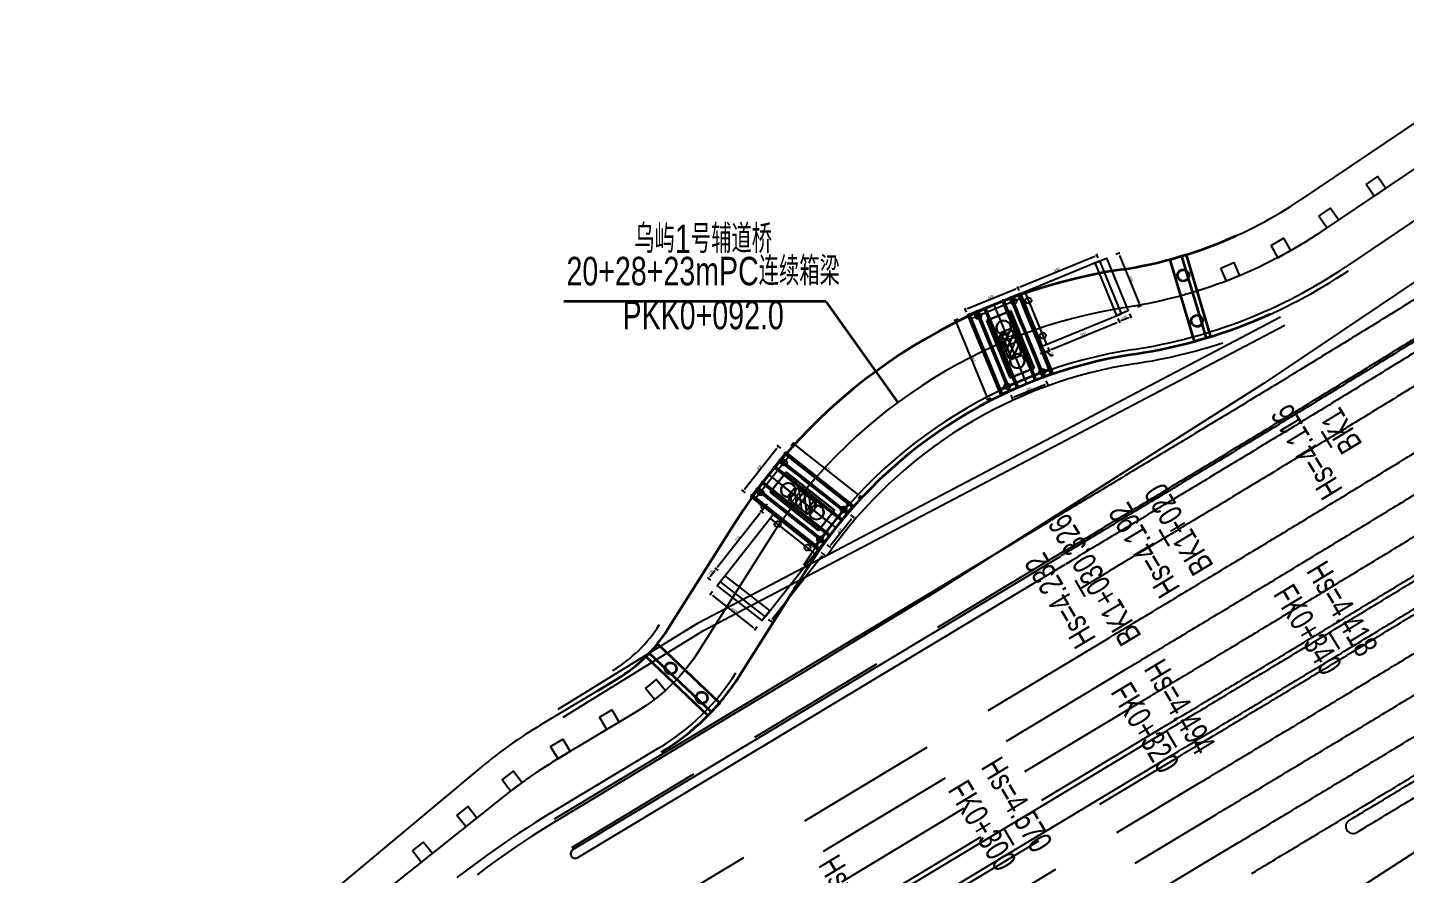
# Model space of a CAD drawing. Extents: x 0 to 558779, y 0 to 2762081.
# Drawn here: x 516696.7 to 516841.6, y 2757560.4 to 2757649.4 of the extents above; entities that cross this region are included whole.
import ezdxf
from ezdxf.enums import TextEntityAlignment as Align

# ---------------------------------------------------------------- set-up
doc = ezdxf.new("R2010")
doc.units = 0
doc.header["$LTSCALE"] = 20
doc.header["$PDMODE"] = 34
for name, pattern in [('CENTER', [2, 1.25, -0.25, 0.25, -0.25]), ('DASHED', [19.05, 12.7, -6.35]), ('HIDDEN', [0.375, 0.25, -0.125])]:
    doc.linetypes.add(name, pattern=pattern)
for name, color, linetype in [('B-标线', 8, 'Continuous'), ('DL-标注', 1, 'Continuous'), ('DL-树池', 110, 'Continuous'), ('DL-非机动车道边线', 6, 'Continuous'), ('L-辅路绿化带', 3, 'Continuous'), ('offset', 7, 'Continuous'), ('QL-桥墩', 191, 'Continuous'), ('QL-结构层', 190, 'Continuous'), ('XW_B-20220918', 7, 'Continuous'), ('XW_丰海路', 7, 'Continuous'), ('桩号-丰海路', 7, 'Continuous'), ('粗实线', 1, 'Continuous'), ('细实线', 8, 'Continuous'), ('设计高-丰海路', 7, 'Continuous'), ('设计高-地面高-B-20220918', 7, 'Continuous'), ('设计高-地面高-丰海路', 7, 'Continuous'), ('道路边线', 22, 'Continuous')]:
    doc.layers.add(name, color=color, linetype=linetype)
for name, color, linetype, lineweight in [('Layer1', 1, 'Continuous', 15), ('Layer3', 6, 'CENTER', 9), ('中心线', 6, 'CENTER', 15), ('结构轮廓', 1, 'Continuous', 35)]:
    doc.layers.add(name, color=color, linetype=linetype, lineweight=lineweight)
doc.styles.get("Standard").update_dxf_attribs({"font": 'fsdb_e.shx', "width": 0.7, "bigfont": 'hzdx.shx'})
doc.dimstyles.new('100-1÷8', dxfattribs={"dimscale": 0.125, "dimtxt": 2.5, "dimasz": 2, "dimexe": 1.25, "dimexo": 1.25, "dimgap": 0.125, "dimtad": 1, "dimdec": 0, "dimlfac": 100, "dimdsep": 46, "dimtxsty": 'Standard', "dimcen": 0.001, "dimclrd": 256, "dimclre": 256, "dimclrt": 7, "dimadec": 4, "dimazin": 2, "dimtfac": 1, "dimtdec": 0, "dimtmove": 1, "dimatfit": 2, "dimfxlon": 1, "dimlwd": -1, "dimlwe": -1, "dimarcsym": 0})
pattern_1 = [(0, (0, 2e-10), (0, 6.985), [5.08, -1.905]), (90, (0, 2e-10), (-6.985, 4e-16), [5.08, -1.905])]

# ---------------------------------------------------------------- blocks, each defined once
blk = doc.blocks.new('shuchi01')
at = {"layer": 'DL-树池', "color": 3}
blk.add_lwpolyline([(-0.75, 1.5), (0.75, 1.5), (0.75, 0), (-0.75, 0)], close=True, dxfattribs=at)
blk = doc.blocks.new('(10-1)10m花瓶墩单排桩2根1.5')
h = blk.add_hatch()
h.set_pattern_fill('ANGLE', color=256)
h.set_pattern_definition(pattern_1)
h.paths.add_polyline_path([(-1.5, -0.5), (-1.5, 0.5), (-1.25, 0.5), (-1.25, 0.75), (1.25, 0.75), (1.25, 0.5), (1.5, 0.5), (1.5, -0.5), (1.25, -0.5), (1.25, -0.75), (-1.25, -0.75), (-1.25, -0.5)])
h = blk.add_hatch()
h.set_pattern_fill('ANGLE', color=256)
h.set_pattern_definition(pattern_1)
h.paths.add_polyline_path([(-1.5, -0.5), (-1.5, 0.5), (-1.25, 0.5), (-1.25, 0.75), (1.25, 0.75), (1.25, 0.5), (1.5, 0.5), (1.5, -0.5), (1.25, -0.5), (1.25, -0.75), (-1.25, -0.75), (-1.25, -0.5)])
h = blk.add_hatch()
h.set_pattern_fill('ANSI31', color=3, scale=0.15)
h.paths.add_polyline_path([(-1.5, -0.5), (-1.5, 0.5), (-1.25, 0.5), (-1.25, 0.75), (1.25, 0.75), (1.25, 0.5), (1.5, 0.5), (1.5, -0.5), (1.25, -0.5), (1.25, -0.75), (-1.25, -0.75), (-1.25, -0.5)])
at = {"layer": 'QL-桥墩', "color": 1}
for p, q in [((-3.25, -1.35), (-3.25, 1.35)), ((-3.25, 1.35), (3.25, 1.35)), ((3.25, 1.35), (3.25, -1.35)), ((3.25, -1.35), (-3.25, -1.35))]:
    blk.add_line(p, q, dxfattribs=at)
at = {"layer": 'QL-桥墩', "color": 3, "linetype": 'CENTER'}
for p, q in [((3.25, 0), (-3.25, 0)), ((0, -1.35), (0, 1.35))]:
    blk.add_line(p, q, dxfattribs=at)
at = {"layer": 'QL-桥墩', "color": 1}
blk.add_lwpolyline([(-1.5, -0.5), (-1.5, 0.5), (-1.25, 0.5), (-1.25, 0.75), (1.25, 0.75), (1.25, 0.5), (1.5, 0.5), (1.5, -0.5), (1.25, -0.5), (1.25, -0.75), (-1.25, -0.75), (-1.25, -0.5)], close=True, dxfattribs=at)
at = {"layer": 'QL-桥墩', "color": 3}
for centre in [(-1.9, 0), (1.9, 0)]:
    blk.add_circle(centre, 0.75, dxfattribs=at)
blk = doc.blocks.new('a')
at = {"layer": 'Layer3', "ltscale": 30}
for p, q in [((-1082, 2294), (-766, 2294)), ((-1077, 2281), (-1077, 2305)), ((-777, 2285), (-777, 2301))]:
    blk.add_line(p, q, dxfattribs=at)
at = {"layer": '细实线', "color": 5, "ltscale": 30}
for p, q in [((-1083, 2302), (-1083, 2302)), ((-1082, 2302), (-1083, 2302)), ((-1083, 2299), (-1083, 2302)), ((-1083, 2299), (-1083, 2299)), ((-1082, 2299), (-1083, 2299)), ((-1083, 2290), (-1083, 2290)), ((-1082, 2290), (-1083, 2290)), ((-1083, 2287), (-1083, 2290)), ((-1083, 2287), (-1083, 2287)), ((-1082, 2287), (-1083, 2287)), ((-1082, 2298), (-1082, 2303)), ((-1082, 2303), (-783, 2303)), ((-1082, 2298), (-783, 2298)), ((-1082, 2285), (-1082, 2290)), ((-1082, 2290), (-783, 2290)), ((-1082, 2285), (-783, 2285)), ((-1070, 2298), (-1070, 2298)), ((-1070, 2298), (-1069, 2298)), ((-1070, 2291), (-1069, 2291)), ((-1070, 2290), (-1070, 2291)), ((-1068, 2291), (-1068, 2297)), ((-1068, 2291), (-1068, 2297)), ((-1067, 2298), (-1066, 2298)), ((-1067, 2291), (-1066, 2291)), ((-1065, 2298), (-1065, 2298)), ((-1065, 2290), (-1065, 2291)), ((-929, 2298), (-929, 2298)), ((-929, 2298), (-928, 2298)), ((-929, 2290), (-929, 2291)), ((-929, 2291), (-928, 2291)), ((-927, 2291), (-927, 2297)), ((-927, 2291), (-927, 2297)), ((-926, 2298), (-925, 2298)), ((-926, 2291), (-925, 2291)), ((-924, 2298), (-924, 2298)), ((-924, 2290), (-924, 2291)), ((-798, 2297), (-798, 2298)), ((-798, 2297), (-789, 2297)), ((-798, 2292), (-789, 2292)), ((-798, 2290), (-798, 2292)), ((-788, 2298), (-788, 2298)), ((-788, 2298), (-787, 2298)), ((-788, 2290), (-788, 2291)), ((-788, 2291), (-787, 2291)), ((-786, 2291), (-786, 2297)), ((-786, 2291), (-786, 2297)), ((-785, 2298), (-784, 2298)), ((-785, 2291), (-784, 2291)), ((-783, 2298), (-783, 2303)), ((-783, 2298), (-772, 2298)), ((-783, 2298), (-771, 2298)), ((-783, 2298), (-783, 2298)), ((-783, 2291), (-772, 2291)), ((-783, 2290), (-783, 2291)), ((-783, 2290), (-771, 2290)), ((-783, 2285), (-783, 2290)), ((-771, 2297), (-772, 2298)), ((-771, 2291), (-772, 2291)), ((-771, 2298), (-771, 2298)), ((-771, 2291), (-771, 2298)), ((-771, 2291), (-771, 2297)), ((-771, 2291), (-771, 2290))]:
    blk.add_line(p, q, dxfattribs=at)
for centre, radius, start, end in [((-1070, 2298), 0.25, 180, 270), ((-1070, 2291), 0.25, 90, 180), ((-1069, 2297), 0.5, 0, 90), ((-1069, 2291), 0.5, 270, 0), ((-1067, 2297), 0.5, 90, 180), ((-1067, 2291), 0.5, 180, 270), ((-1066, 2298), 0.25, 270, 0), ((-1066, 2291), 0.25, 0, 90), ((-929, 2298), 0.25, 180, 270), ((-929, 2291), 0.25, 90, 180), ((-928, 2297), 0.5, 0, 90), ((-928, 2291), 0.5, 270, 0), ((-926, 2297), 0.5, 90, 180), ((-926, 2291), 0.5, 180, 270), ((-925, 2298), 0.25, 270, 0), ((-925, 2291), 0.25, 0, 90), ((-789, 2294), 2.5, 270, 90), ((-788, 2298), 0.25, 180, 270), ((-788, 2291), 0.25, 90, 180), ((-787, 2297), 0.5, 0, 90), ((-787, 2291), 0.5, 270, 0), ((-785, 2297), 0.5, 90, 180), ((-785, 2291), 0.5, 180, 270), ((-784, 2298), 0.25, 270, 0), ((-784, 2291), 0.25, 0, 90)]:
    blk.add_arc(centre, radius, start, end, dxfattribs=at)
blk = doc.blocks.new('*U1405')
at = {"layer": 'Layer1', "ltscale": 30, "xscale": 0.009999999776482589, "yscale": 0.009999999776482589, "zscale": 0.009999999776482589, "rotation": 89.9999983127665}
blk.add_blockref('a', (22.93, 9.25), dxfattribs=at)
blk = doc.blocks.new('*U1404')
at = {"color": 0, "linetype": 'ByBlock', "lineweight": -2, "transparency": 16777216}
for p in [(0, 6), (0.9, 6), (1.8, 6), (0, 3), (0.9, 3), (1.8, 3), (0, 0), (0.9, 0), (1.8, 0)]:
    blk.add_blockref('*U1405', p, dxfattribs=at)
blk = doc.blocks.new('*U1407')
at = {"layer": 'Layer1', "ltscale": 30, "xscale": 0.009999999776482589, "yscale": 0.009999999776482589, "zscale": 0.009999999776482589, "rotation": 89.9999983127665}
blk.add_blockref('a', (22.93, 9.25), dxfattribs=at)
blk = doc.blocks.new('*U1406')
at = {"color": 0, "linetype": 'ByBlock', "lineweight": -2, "transparency": 16777216}
for p in [(0, 6), (0.9, 6), (1.8, 6), (0, 3), (0.9, 3), (1.8, 3), (0, 0), (0.9, 0), (1.8, 0)]:
    blk.add_blockref('*U1407', p, dxfattribs=at)
blk = doc.blocks.new('拼宽桥2平台')
at = {"color": 1}
for p, q in [((516728.76, 2757667.2), (516722.76, 2757667.2)), ((516728.76, 2757659.2), (516722.76, 2757659.2))]:
    blk.add_line(p, q, dxfattribs=at)
at = {"color": 7}
blk.add_lwpolyline([(516728.76, 2757658.7), (516728.75, 2757667.7), (516722.75, 2757667.7), (516722.76, 2757658.7), (516728.76, 2757658.7)], dxfattribs=at)
at = {"color": 2}
for centre in [(516723.76, 2757667.2), (516727.76, 2757667.2), (516723.76, 2757659.2), (516727.76, 2757659.2)]:
    blk.add_circle(centre, 0.315, dxfattribs=at)
at = {"layer": 'QL-结构层', "color": 6, "linetype": 'DASHED'}
for centre in [(516725.76, 2757665.05), (516725.76, 2757661.25)]:
    blk.add_ellipse(centre, major_axis=(-0.721, -0.205), ratio=1, dxfattribs=at)
at = {"layer": '中心线', "ltscale": 20}
for p, q in [((516725.76, 2757659.9), (516725.76, 2757666.4)), ((516724.41, 2757663.96), (516727.11, 2757663.96))]:
    blk.add_line(p, q, dxfattribs=at)
at = {"layer": '粗实线', "linetype": 'ByBlock'}
for p, q in [((516724.41, 2757659.9), (516724.41, 2757666.4)), ((516727.11, 2757666.4), (516727.11, 2757659.9)), ((516727.11, 2757659.9), (516724.41, 2757659.9))]:
    blk.add_line(p, q, dxfattribs=at)
at = {"color": 1, "xscale": -1, "rotation": 359.999995836408}
for name, p in [('*U1406', (516724.71, 2757660.22)), ('*U1404', (516728.59, 2757660.22))]:
    blk.add_blockref(name, p, dxfattribs=at)
at = {"layer": 'QL-桥墩', "lineweight": 35, "xscale": -1, "rotation": 89.99999583829563}
blk.add_blockref('(10-1)10m花瓶墩单排桩2根1.5', (516725.76, 2757663.15), dxfattribs=at)
blk = doc.blocks.new('*D1408')
for p, q in [((516795.63, 2757619.86), (516800.71, 2757621.95)), ((516801.06, 2757621.76), (516800.89, 2757622.19)), ((516795.51, 2757619.48), (516795.34, 2757619.91))]:
    blk.add_line(p, q)
for points in [[(516800.73, 2757621.91), (516800.7, 2757621.99), (516800.95, 2757622.04)], [(516795.61, 2757619.9), (516795.64, 2757619.82), (516795.39, 2757619.77)]]:
    blk.add_solid(points)
at = {"layer": 'DEFPOINTS', "color": 0}
for p in [(516800.95, 2757622.04), (516801.19, 2757621.44), (516795.64, 2757619.17)]:
    blk.add_point(p, dxfattribs=at)
at = {"color": 7, "insert": (516798.1, 2757621.07), "char_height": 0.312, "attachment_point": 5, "rotation": 22.2924}
blk.add_mtext('600', dxfattribs=at)
blk = doc.blocks.new('*D1409')
for p, q in [((516801.18, 2757622.14), (516809.04, 2757625.37)), ((516809.39, 2757625.18), (516809.21, 2757625.61)), ((516801.06, 2757621.76), (516800.89, 2757622.19))]:
    blk.add_line(p, q)
for points in [[(516809.05, 2757625.33), (516809.02, 2757625.41), (516809.27, 2757625.47)], [(516801.16, 2757622.18), (516801.19, 2757622.1), (516800.95, 2757622.04)]]:
    blk.add_solid(points)
at = {"layer": 'DEFPOINTS', "color": 0}
for p in [(516809.27, 2757625.47), (516809.52, 2757624.87), (516801.19, 2757621.44)]:
    blk.add_point(p, dxfattribs=at)
at = {"color": 7, "insert": (516805.04, 2757623.92), "char_height": 0.312, "attachment_point": 5, "rotation": 22.3641}
blk.add_mtext('900', dxfattribs=at)
blk = doc.blocks.new('*D1410')
for p, q in [((516811.23, 2757625.57), (516811.66, 2757625.75)), ((516811.62, 2757625.46), (516813.71, 2757620.38)), ((516813.51, 2757620.03), (516813.95, 2757620.2))]:
    blk.add_line(p, q)
for points in [[(516811.65, 2757625.48), (516811.58, 2757625.45), (516811.52, 2757625.69)], [(516813.67, 2757620.36), (516813.75, 2757620.39), (516813.8, 2757620.14)]]:
    blk.add_solid(points)
at = {"layer": 'DEFPOINTS', "color": 0}
for p in [(516810.26, 2757625.17), (516812.54, 2757619.62), (516813.8, 2757620.14)]:
    blk.add_point(p, dxfattribs=at)
at = {"color": 7, "insert": (516812.82, 2757622.98), "char_height": 0.312, "attachment_point": 5, "rotation": 292.3641}
blk.add_mtext('600', dxfattribs=at)
blk = doc.blocks.new('*D1411')
for p, q in [((516803.5, 2757615.18), (516803.27, 2757615.08)), ((516803.61, 2757615.56), (516803.79, 2757615.13)), ((516803.73, 2757615.27), (516804.19, 2757615.46)), ((516804.39, 2757614.84), (516803.96, 2757615.37)), ((516804.07, 2757615.75), (516804.25, 2757615.32)), ((516804.42, 2757615.56), (516804.66, 2757615.65)), ((516804.66, 2757614.96), (516804.39, 2757614.84))]:
    blk.add_line(p, q)
for points in [[(516803.52, 2757615.14), (516803.48, 2757615.22), (516803.73, 2757615.27)], [(516804.41, 2757615.6), (516804.44, 2757615.52), (516804.19, 2757615.46)]]:
    blk.add_solid(points)
at = {"layer": 'DEFPOINTS', "color": 0}
for p in [(516803.48, 2757615.9), (516803.94, 2757616.09), (516804.19, 2757615.46)]:
    blk.add_point(p, dxfattribs=at)
at = {"color": 7, "insert": (516804.46, 2757615.06), "char_height": 0.312, "attachment_point": 5, "rotation": 22.3641}
blk.add_mtext('50', dxfattribs=at)
blk = doc.blocks.new('*D1412')
for p, q in [((516804.42, 2757615.56), (516811.36, 2757618.41)), ((516811.47, 2757618.8), (516811.65, 2757618.36)), ((516804.07, 2757615.75), (516804.25, 2757615.32))]:
    blk.add_line(p, q)
for points in [[(516811.38, 2757618.37), (516811.34, 2757618.45), (516811.59, 2757618.51)], [(516804.41, 2757615.6), (516804.44, 2757615.52), (516804.19, 2757615.46)]]:
    blk.add_solid(points)
at = {"layer": 'DEFPOINTS', "color": 0}
for p in [(516811.34, 2757619.13), (516811.59, 2757618.51), (516803.94, 2757616.09)]:
    blk.add_point(p, dxfattribs=at)
at = {"color": 7, "insert": (516807.83, 2757617.14), "char_height": 0.312, "attachment_point": 5, "rotation": 22.3641}
blk.add_mtext('800', dxfattribs=at)
blk = doc.blocks.new('*D1413')
for p, q in [((516811.47, 2757618.8), (516811.65, 2757618.36)), ((516811.82, 2757618.6), (516812.56, 2757618.91)), ((516812.67, 2757619.29), (516812.85, 2757618.86))]:
    blk.add_line(p, q)
for points in [[(516811.81, 2757618.64), (516811.84, 2757618.56), (516811.59, 2757618.51)], [(516812.58, 2757618.87), (516812.55, 2757618.95), (516812.79, 2757619)]]:
    blk.add_solid(points)
at = {"layer": 'DEFPOINTS', "color": 0}
for p in [(516812.54, 2757619.62), (516811.34, 2757619.13), (516812.79, 2757619)]:
    blk.add_point(p, dxfattribs=at)
at = {"color": 7, "insert": (516812.13, 2757618.91), "char_height": 0.312, "attachment_point": 5, "rotation": 22.3641}
blk.add_mtext('130', dxfattribs=at)
blk = doc.blocks.new('*D1414')
for p, q in [((516803.89, 2757612.26), (516804.07, 2757611.83)), ((516800.54, 2757610.55), (516803.78, 2757611.88)), ((516800.19, 2757610.74), (516800.37, 2757610.31))]:
    blk.add_line(p, q)
for points in [[(516803.79, 2757611.84), (516803.76, 2757611.91), (516804.01, 2757611.97)], [(516800.52, 2757610.59), (516800.55, 2757610.51), (516800.31, 2757610.45)]]:
    blk.add_solid(points)
at = {"layer": 'DEFPOINTS', "color": 0}
for p in [(516803.5, 2757613.2), (516799.8, 2757611.69), (516804.01, 2757611.97)]:
    blk.add_point(p, dxfattribs=at)
at = {"color": 7, "insert": (516802.09, 2757611.37), "char_height": 0.312, "attachment_point": 5, "rotation": 22.2924}
blk.add_mtext('400', dxfattribs=at)
blk = doc.blocks.new('*D1415')
for p, q in [((516794.64, 2757618.76), (516794.21, 2757618.58)), ((516797.68, 2757610.55), (516794.45, 2757618.41)), ((516798.07, 2757610.43), (516797.63, 2757610.26))]:
    blk.add_line(p, q)
for points in [[(516794.49, 2757618.42), (516794.41, 2757618.39), (516794.35, 2757618.64)], [(516797.64, 2757610.53), (516797.72, 2757610.56), (516797.78, 2757610.32)]]:
    blk.add_solid(points)
at = {"layer": 'DEFPOINTS', "color": 0}
for p in [(516794.35, 2757618.64), (516795.64, 2757619.17), (516799.07, 2757610.84)]:
    blk.add_point(p, dxfattribs=at)
at = {"color": 7, "insert": (516796.22, 2757614.54), "char_height": 0.312, "attachment_point": 5, "rotation": 292.3641}
blk.add_mtext('900', dxfattribs=at)
blk = doc.blocks.new('*D1416')
for p, q in [((516772.15, 2757600.86), (516775.56, 2757605.18)), ((516775.96, 2757605.18), (516775.59, 2757605.48)), ((516772.24, 2757600.47), (516771.88, 2757600.76))]:
    blk.add_line(p, q)
for points in [[(516775.59, 2757605.16), (516775.53, 2757605.21), (516775.72, 2757605.38)], [(516772.12, 2757600.89), (516772.19, 2757600.84), (516772, 2757600.67)]]:
    blk.add_solid(points)
at = {"layer": 'DEFPOINTS', "color": 0}
for p in [(516775.72, 2757605.38), (516776.52, 2757604.75), (516772.8, 2757600.03)]:
    blk.add_point(p, dxfattribs=at)
at = {"color": 7, "insert": (516773.72, 2757603.13), "char_height": 0.312, "attachment_point": 5, "rotation": 51.7288}
blk.add_mtext('600', dxfattribs=at)
blk = doc.blocks.new('*D1417')
for p, q in [((516777.05, 2757605.42), (516777.34, 2757605.79)), ((516777.44, 2757605.51), (516784.12, 2757600.25)), ((516784.12, 2757599.85), (516784.41, 2757600.22))]:
    blk.add_line(p, q)
for points in [[(516777.46, 2757605.54), (516777.41, 2757605.48), (516777.24, 2757605.66)], [(516784.09, 2757600.22), (516784.14, 2757600.29), (516784.31, 2757600.1)]]:
    blk.add_solid(points)
at = {"layer": 'DEFPOINTS', "color": 0}
for p in [(516776.52, 2757604.75), (516784.31, 2757600.1), (516783.59, 2757599.18)]:
    blk.add_point(p, dxfattribs=at)
at = {"color": 7, "insert": (516780.88, 2757603.02), "char_height": 0.312, "attachment_point": 5, "rotation": 321.8005}
blk.add_mtext('900', dxfattribs=at)
blk = doc.blocks.new('*D1418')
for p, q in [((516783.31, 2757598.13), (516783.68, 2757597.84)), ((516781.23, 2757594.99), (516783.4, 2757597.74)), ((516780.83, 2757594.99), (516781.2, 2757594.7))]:
    blk.add_line(p, q)
for points in [[(516783.43, 2757597.71), (516783.37, 2757597.76), (516783.55, 2757597.93)], [(516781.2, 2757595.02), (516781.26, 2757594.97), (516781.08, 2757594.79)]]:
    blk.add_solid(points)
at = {"layer": 'DEFPOINTS', "color": 0}
for p in [(516782.58, 2757598.7), (516783.55, 2757597.93), (516780.1, 2757595.56)]:
    blk.add_point(p, dxfattribs=at)
at = {"color": 7, "insert": (516782.18, 2757596.47), "char_height": 0.312, "attachment_point": 5, "rotation": 51.7288}
blk.add_mtext('400', dxfattribs=at)
blk = doc.blocks.new('*D1419')
for p, q in [((516780.3, 2757593.81), (516775.05, 2757587.13)), ((516780.21, 2757594.2), (516780.58, 2757593.91)), ((516774.65, 2757587.13), (516775.02, 2757586.84))]:
    blk.add_line(p, q)
for points in [[(516780.34, 2757593.79), (516780.27, 2757593.84), (516780.46, 2757594.01)], [(516775.01, 2757587.16), (516775.08, 2757587.11), (516774.89, 2757586.94)]]:
    blk.add_solid(points)
at = {"layer": 'DEFPOINTS', "color": 0}
for p in [(516779.87, 2757594.47), (516774.31, 2757587.4), (516774.89, 2757586.94)]:
    blk.add_point(p, dxfattribs=at)
at = {"color": 7, "insert": (516777.54, 2757590.58), "char_height": 0.312, "attachment_point": 5, "rotation": 51.8005}
blk.add_mtext('900', dxfattribs=at)
blk = doc.blocks.new('*D1420')
for p, q in [((516768.77, 2757590.06), (516768.48, 2757589.69)), ((516768.77, 2757589.66), (516773.09, 2757586.26)), ((516773.48, 2757586.35), (516773.19, 2757585.98))]:
    blk.add_line(p, q)
for points in [[(516768.8, 2757589.69), (516768.75, 2757589.62), (516768.58, 2757589.81)], [(516773.07, 2757586.22), (516773.12, 2757586.29), (516773.29, 2757586.1)]]:
    blk.add_solid(points)
at = {"layer": 'DEFPOINTS', "color": 0}
for p in [(516769.28, 2757590.71), (516774, 2757587), (516773.29, 2757586.1)]:
    blk.add_point(p, dxfattribs=at)
at = {"color": 7, "insert": (516771.04, 2757588.09), "char_height": 0.312, "attachment_point": 5, "rotation": 321.8005}
blk.add_mtext('600', dxfattribs=at)
blk = doc.blocks.new('*D1421')
for p, q in [((516768.52, 2757591.64), (516769.01, 2757592.27)), ((516769.41, 2757592.27), (516769.04, 2757592.56)), ((516768.61, 2757591.25), (516768.24, 2757591.54))]:
    blk.add_line(p, q)
for points in [[(516769.04, 2757592.24), (516768.98, 2757592.29), (516769.17, 2757592.46)], [(516768.48, 2757591.66), (516768.55, 2757591.61), (516768.36, 2757591.44)]]:
    blk.add_solid(points)
at = {"layer": 'DEFPOINTS', "color": 0}
for p in [(516769.17, 2757592.46), (516769.28, 2757590.71), (516770.09, 2757591.74)]:
    blk.add_point(p, dxfattribs=at)
at = {"color": 7, "insert": (516768.63, 2757592.06), "char_height": 0.312, "attachment_point": 5, "rotation": 51.8005}
blk.add_mtext('130', dxfattribs=at)
blk = doc.blocks.new('*D1422')
for p, q in [((516769.32, 2757592.66), (516773.77, 2757598.32)), ((516774.17, 2757598.32), (516773.8, 2757598.61)), ((516769.41, 2757592.27), (516769.04, 2757592.56))]:
    blk.add_line(p, q)
for points in [[(516773.8, 2757598.29), (516773.74, 2757598.35), (516773.92, 2757598.52)], [(516769.28, 2757592.69), (516769.35, 2757592.64), (516769.16, 2757592.46)]]:
    blk.add_solid(points)
at = {"layer": 'DEFPOINTS', "color": 0}
for p in [(516773.92, 2757598.52), (516774.85, 2757597.79), (516770.09, 2757591.74)]:
    blk.add_point(p, dxfattribs=at)
at = {"color": 7, "insert": (516771.41, 2757595.6), "char_height": 0.312, "attachment_point": 5, "rotation": 51.8005}
blk.add_mtext('770', dxfattribs=at)
blk = doc.blocks.new('*D1423')
for p, q in [((516774.06, 2757599.23), (516773.88, 2757599)), ((516774.39, 2757599.11), (516774.54, 2757599.3)), ((516773.77, 2757598.32), (516773.61, 2757598.12)), ((516774.17, 2757598.32), (516773.8, 2757598.61)), ((516773.88, 2757599), (516774.08, 2757598.71)), ((516773.92, 2757598.52), (516774.23, 2757598.91)), ((516774.48, 2757598.72), (516774.11, 2757599.01))]:
    blk.add_line(p, q)
for points in [[(516773.8, 2757598.29), (516773.74, 2757598.35), (516773.92, 2757598.52)], [(516774.35, 2757599.13), (516774.42, 2757599.08), (516774.23, 2757598.91)]]:
    blk.add_solid(points)
at = {"layer": 'DEFPOINTS', "color": 0}
for p in [(516774.23, 2757598.91), (516774.85, 2757597.79), (516775.16, 2757598.18)]:
    blk.add_point(p, dxfattribs=at)
at = {"color": 7, "insert": (516773.83, 2757599.22), "char_height": 0.312, "attachment_point": 5, "rotation": 51.8005}
blk.add_mtext('50', dxfattribs=at)

msp = doc.modelspace()

# ---------------------------------------------------------------- linework, layer by layer
for p, q in [((516801.192, 2757621.444), (516809.515, 2757624.868)), ((516809.515, 2757624.868), (516811.798, 2757619.32)), ((516801.192, 2757621.444), (516803.475, 2757615.895)), ((516803.475, 2757615.895), (516811.798, 2757619.32)), ((516809.186, 2757600.772), (516810.64, 2757601.694)), ((516809.186, 2757600.772), (516810.64, 2757601.694)), ((516769.594, 2757591.107), (516775.159, 2757598.18))]:
    msp.add_line(p, q)
at = {"color": 1}
for p, q in [((516801.655, 2757621.634), (516803.937, 2757616.085)), ((516779.565, 2757594.076), (516774.85, 2757597.787))]:
    msp.add_line(p, q, dxfattribs=at)
msp.add_lwpolyline([(516812.538, 2757619.624), (516811.336, 2757619.129), (516809.053, 2757624.678), (516810.255, 2757625.173)], close=True, dxfattribs=at)
msp.add_lwpolyline([(516769.594, 2757591.107), (516774.309, 2757587.396), (516779.874, 2757594.469), (516775.159, 2757598.18)])
msp.add_lwpolyline([(516770.088, 2757591.735), (516774.804, 2757588.025), (516774, 2757587.003), (516769.284, 2757590.714), (516770.088, 2757591.735)], dxfattribs=at)
at = {"color": 2}
for centre in [(516802.035, 2757620.709), (516803.557, 2757617.01), (516775.636, 2757597.168), (516778.779, 2757594.695)]:
    msp.add_circle(centre, 0.315, dxfattribs=at)
at = {"color": 3}
for radius in [24.5, 25]:
    msp.add_arc((516750.51, 2757594.593), radius, 301.03832, 327.75087, dxfattribs=at)
at = {"layer": 'B-标线', "linetype": 'Continuous', "ltscale": 4}
msp.add_line((516752.146, 2757566.131), (516803.513, 2757597.024), dxfattribs=at)
at = {"layer": 'B-标线', "linetype": 'HIDDEN', "ltscale": 3}
for p, q in [((516753.95, 2757563.131), (516805.317, 2757594.024)), ((516759.233, 2757554.348), (516810.6, 2757585.241)), ((516761.166, 2757551.134), (516812.532, 2757582.027)), ((516763.099, 2757547.921), (516814.465, 2757578.813)), ((516764.902, 2757544.921), (516816.269, 2757575.814)), ((516770.991, 2757544.499), (516818.073, 2757572.815)), ((516772.795, 2757541.499), (516819.877, 2757569.815)), ((516774.728, 2757538.286), (516821.809, 2757566.602)), ((516776.66, 2757535.072), (516823.742, 2757563.388))]:
    msp.add_line(p, q, dxfattribs=at)
at = {"layer": 'B-标线', "linetype": 'Continuous', "ltscale": 4}
msp.add_lwpolyline([(516882.768, 2757646.779, -0.0000596), (516882.615, 2757646.675, -0.0016591), (516878.114, 2757643.62, -0.0015591), (516873.59, 2757640.593, -0.0014591), (516869.045, 2757637.591, -0.0013591), (516864.481, 2757634.614, -0.0012591), (516859.899, 2757631.658, -0.0011591), (516855.3, 2757628.724, -0.0010591), (516850.685, 2757625.808, -0.0009591), (516846.056, 2757622.909, -0.0008591), (516841.414, 2757620.025, -0.0007591), (516836.76, 2757617.154, -0.0006591), (516832.095, 2757614.296, -0.0005591), (516827.42, 2757611.447, -0.0004591), (516822.738, 2757608.605, -0.0003591), (516818.047, 2757605.77, -0.0002591), (516813.351, 2757602.94, -0.0001591), (516808.65, 2757600.111, -0.0000591), (516803.944, 2757597.283), (516803.515, 2757597.025)], format="xyb", dxfattribs=at)
at = {"layer": 'B-标线', "linetype": 'HIDDEN', "ltscale": 3}
for points in [[(516884.744, 2757643.89, -0.0000596), (516884.59, 2757643.785, -0.0016591), (516880.069, 2757640.717, -0.0015591), (516875.527, 2757637.678, -0.0014591), (516870.965, 2757634.665, -0.0013591), (516866.385, 2757631.677, -0.0012591), (516861.788, 2757628.712, -0.0011591), (516857.176, 2757625.769, -0.0010591), (516852.548, 2757622.845, -0.0009591), (516847.908, 2757619.939, -0.0008591), (516843.256, 2757617.049, -0.0007591), (516838.593, 2757614.173, -0.0006591), (516833.92, 2757611.309, -0.0005591), (516829.239, 2757608.456, -0.0004591), (516824.55, 2757605.611, -0.0003591), (516819.856, 2757602.774, -0.0002591), (516815.156, 2757599.941, -0.0001591), (516810.453, 2757597.111, -0.0000591), (516805.747, 2757594.283), (516805.318, 2757594.025)], [(516810.6, 2757585.241), (516811.028, 2757585.498, 0.000059), (516815.813, 2757588.376, 0.000159), (516820.591, 2757591.254, 0.000259), (516825.364, 2757594.133, 0.000359), (516830.129, 2757597.016, 0.000459), (516834.886, 2757599.904, 0.000559), (516839.632, 2757602.799, 0.000659), (516844.368, 2757605.704, 0.000759), (516849.091, 2757608.619, 0.000859), (516853.801, 2757611.548, 0.000959), (516858.497, 2757614.491, 0.001059), (516863.177, 2757617.45, 0.001159), (516867.839, 2757620.428, 0.001259), (516872.484, 2757623.426, 0.001359), (516877.108, 2757626.445, 0.001459), (516881.712, 2757629.488, 0.001559), (516886.294, 2757632.556, 0.001659), (516890.851, 2757635.651, 0.0012624), (516894.133, 2757637.908, 0.0001611), (516894.54, 2757638.189, 0.0001611)], [(516812.532, 2757582.027), (516812.961, 2757582.285, 0.000059), (516817.746, 2757585.163, 0.000159), (516822.527, 2757588.042, 0.000259), (516827.303, 2757590.923, 0.000359), (516832.072, 2757593.809, 0.000459), (516836.835, 2757596.7, 0.000559), (516841.589, 2757599.6, 0.000659), (516846.333, 2757602.51, 0.000759), (516851.066, 2757605.431, 0.000859), (516855.787, 2757608.366, 0.000959), (516860.494, 2757611.317, 0.001059), (516865.188, 2757614.285, 0.001159), (516869.865, 2757617.272, 0.001259), (516874.525, 2757620.28, 0.001359), (516879.167, 2757623.311, 0.001459), (516883.789, 2757626.366, 0.001559), (516888.39, 2757629.447, 0.001659), (516892.968, 2757632.556, 0.0012624), (516896.265, 2757634.823, 0.0001611), (516896.674, 2757635.106, 0.0001611)], [(516814.465, 2757578.813), (516814.894, 2757579.071, 0.000059), (516819.679, 2757581.95, 0.000159), (516824.462, 2757584.83, 0.000259), (516829.242, 2757587.713, 0.000359), (516834.016, 2757590.601, 0.000459), (516838.784, 2757593.497, 0.000559), (516843.545, 2757596.401, 0.000659), (516848.297, 2757599.316, 0.000759), (516853.04, 2757602.243, 0.000859), (516857.772, 2757605.185, 0.000959), (516862.492, 2757608.143, 0.001059), (516867.199, 2757611.12, 0.001159), (516871.891, 2757614.116, 0.001259), (516876.567, 2757617.134, 0.001359), (516881.226, 2757620.176, 0.001459), (516885.866, 2757623.243, 0.001559), (516890.486, 2757626.338, 0.001659), (516895.085, 2757629.461, 0.0012624), (516898.398, 2757631.739, 0.0001611), (516898.809, 2757632.023, 0.0001611)], [(516816.269, 2757575.814), (516816.697, 2757576.072, 0.000059), (516821.484, 2757578.951, 0.000159), (516826.269, 2757581.832, 0.000259), (516831.051, 2757584.717, 0.000359), (516835.83, 2757587.608, 0.000459), (516840.603, 2757590.507, 0.000559), (516845.371, 2757593.415, 0.000659), (516850.131, 2757596.334, 0.000759), (516854.883, 2757599.268, 0.000859), (516859.625, 2757602.216, 0.000959), (516864.357, 2757605.181, 0.001059), (516869.076, 2757608.166, 0.001159), (516873.781, 2757611.171, 0.001259), (516878.472, 2757614.199, 0.001359), (516883.147, 2757617.251, 0.001459), (516887.804, 2757620.329, 0.001559), (516892.443, 2757623.436, 0.001659), (516897.061, 2757626.572, 0.0012624), (516900.388, 2757628.86, 0.0001611), (516900.801, 2757629.145, 0.0001611)], [(516818.073, 2757572.815), (516818.501, 2757573.073, 0.000059), (516823.288, 2757575.952, 0.000159), (516828.075, 2757578.834, 0.000259), (516832.861, 2757581.721, 0.000359), (516837.643, 2757584.615, 0.000459), (516842.423, 2757587.517, 0.000559), (516847.197, 2757590.429, 0.000659), (516851.965, 2757593.353, 0.000759), (516856.726, 2757596.292, 0.000859), (516861.478, 2757599.247, 0.000959), (516866.221, 2757602.219, 0.001059), (516870.953, 2757605.212, 0.001159), (516875.672, 2757608.225, 0.001259), (516880.378, 2757611.263, 0.001359), (516885.068, 2757614.325, 0.001459), (516889.743, 2757617.415, 0.001559), (516894.399, 2757620.534, 0.001659), (516899.037, 2757623.683, 0.0012624), (516902.379, 2757625.981, 0.0001611), (516902.794, 2757626.268, 0.0001611)], [(516819.877, 2757569.815), (516820.305, 2757570.073, 0.000059), (516825.093, 2757572.953, 0.000159), (516829.881, 2757575.837, 0.000259), (516834.67, 2757578.725, 0.000359), (516839.457, 2757581.621, 0.000459), (516844.242, 2757584.527, 0.000559), (516849.023, 2757587.443, 0.000659), (516853.799, 2757590.372, 0.000759), (516858.569, 2757593.316, 0.000859), (516863.331, 2757596.277, 0.000959), (516868.085, 2757599.257, 0.001059), (516872.83, 2757602.257, 0.001159), (516877.563, 2757605.28, 0.001259), (516882.283, 2757608.327, 0.001359), (516886.99, 2757611.4, 0.001459), (516891.681, 2757614.501, 0.001559), (516896.356, 2757617.631, 0.001659), (516901.013, 2757620.794, 0.0012624), (516904.369, 2757623.102, 0.0001611), (516904.786, 2757623.39, 0.0001611)], [(516821.809, 2757566.602), (516822.238, 2757566.86, 0.000059), (516827.026, 2757569.74, 0.000159), (516831.817, 2757572.625, 0.000259), (516836.609, 2757575.515, 0.000359), (516841.401, 2757578.414, 0.000459), (516846.191, 2757581.323, 0.000559), (516850.979, 2757584.244, 0.000659), (516855.764, 2757587.178, 0.000759), (516860.543, 2757590.128, 0.000859), (516865.317, 2757593.096, 0.000959), (516870.083, 2757596.084, 0.001059), (516874.841, 2757599.092, 0.001159), (516879.588, 2757602.124, 0.001259), (516884.325, 2757605.181, 0.001359), (516889.048, 2757608.266, 0.001459), (516893.758, 2757611.379, 0.001559), (516898.452, 2757614.522, 0.001659), (516903.13, 2757617.698, 0.0012624), (516906.502, 2757620.017, 0.0001611), (516906.921, 2757620.307, 0.0001611)], [(516823.742, 2757563.388), (516824.171, 2757563.646, 0.000059), (516828.96, 2757566.527, 0.000159), (516833.752, 2757569.413, 0.000259), (516838.548, 2757572.305, 0.000359), (516843.344, 2757575.207, 0.000459), (516848.14, 2757578.119, 0.000559), (516852.936, 2757581.044, 0.000659), (516857.729, 2757583.984, 0.000759), (516862.518, 2757586.94, 0.000859), (516867.302, 2757589.915, 0.000959), (516872.081, 2757592.91, 0.001059), (516876.852, 2757595.927, 0.001159), (516881.614, 2757598.968, 0.001259), (516886.366, 2757602.036, 0.001359), (516891.107, 2757605.131, 0.001459), (516895.835, 2757608.256, 0.001559), (516900.549, 2757611.413, 0.001659), (516905.246, 2757614.603, 0.0012624), (516908.634, 2757616.933, 0.0001611), (516909.055, 2757617.224, 0.0001611)], [(516825.546, 2757560.389), (516825.974, 2757560.647, 0.000059), (516830.764, 2757563.528, 0.000159), (516835.559, 2757566.415, 0.000259), (516840.357, 2757569.309, 0.000359), (516845.158, 2757572.214, 0.000459), (516849.96, 2757575.129, 0.000559), (516854.762, 2757578.059, 0.000659), (516859.562, 2757581.003, 0.000759), (516864.361, 2757583.965, 0.000859), (516869.155, 2757586.946, 0.000959), (516873.945, 2757589.948, 0.001059), (516878.729, 2757592.973, 0.001159), (516883.505, 2757596.023, 0.001259), (516888.272, 2757599.1, 0.001359), (516893.028, 2757602.206, 0.001459), (516897.773, 2757605.342, 0.001559), (516902.505, 2757608.511, 0.001659), (516907.222, 2757611.714, 0.0012624), (516910.625, 2757614.054, 0.0001611), (516911.047, 2757614.346, 0.0001611)]]:
    msp.add_lwpolyline(points, format="xyb", dxfattribs=at)
at = {"layer": 'DL-标注', "color": 3}
for p, q in [((516801.863, 2757611.93), (516798.449, 2757620.257)), ((516774.712, 2757602.363), (516781.778, 2757596.789)), ((516774.712, 2757602.363), (516781.778, 2757596.789))]:
    msp.add_line(p, q, dxfattribs=at)
at = {"layer": 'DL-树池', "color": 2}
for points in [[(516752.525, 2757577.68), (516767.348, 2757586.821), (516828.586, 2757618.998)], [(516753.05, 2757576.829), (516767.844, 2757585.952), (516829.051, 2757618.113)]]:
    msp.add_lwpolyline(points, dxfattribs=at)
at = {"layer": 'DL-非机动车道边线', "flags": 128}
msp.add_lwpolyline([(516859.581, 2757645.956), (516832.933, 2757627.991, -0.1111475), (516812.474, 2757620.014, 0.2177362), (516774.547, 2757595.21), (516767.424, 2757583.921, -0.1170862), (516760.822, 2757577.457), (516752.261, 2757572.305, 0.032784), (516746.882, 2757568.568), (516704.353, 2757534.679, -0.0285502), (516699.695, 2757531.384)], format="xyb", dxfattribs=at)
at = {"layer": 'DL-非机动车道边线'}
msp.add_lwpolyline([(516876.795, 2757584.702), (516836.768, 2757558.769, 0.3984028), (516835.15, 2757552.086), (516838.526, 2757546.205), (516830.711, 2757541.387), (516827.105, 2757545.952), (516822.344, 2757550.19), (516817.916, 2757551.471), (516778.707, 2757527.014), (516766.913, 2757519.755), (516754.224, 2757511.859), (516740.288, 2757503.46), (516719.686, 2757491.549), (516685.058, 2757471.486), (516666.806, 2757460.789), (516646.897, 2757448.923), (516630.741, 2757439.244), (516604.122, 2757423.296), (516605.888, 2757419.98)], format="xyb", dxfattribs=at)
at = {"layer": 'L-辅路绿化带'}
for p, q in [((516865.436, 2757644.475), (516835.448, 2757624.259)), ((516863.977, 2757637.006), (516826.868, 2757611.989)), ((516826.868, 2757611.99), (516793.058, 2757590.539)), ((516754.079, 2757562.917), (516805.446, 2757593.81)), ((516754.595, 2757562.06), (516805.961, 2757592.953)), ((516765.16, 2757544.493), (516816.527, 2757575.386)), ((516770.733, 2757544.927), (516817.815, 2757573.243))]:
    msp.add_line(p, q, dxfattribs=at)
for points in [[(516884.885, 2757643.683, -0.0000596), (516884.731, 2757643.578, -0.0016591), (516880.209, 2757640.51, -0.0015591), (516875.666, 2757637.47, -0.0014591), (516871.103, 2757634.456, -0.0013591), (516866.521, 2757631.467, -0.0012591), (516861.923, 2757628.502, -0.0011591), (516857.31, 2757625.558, -0.0010591), (516852.682, 2757622.633, -0.0009591), (516848.04, 2757619.727, -0.0008591), (516843.387, 2757616.836, -0.0007591), (516838.723, 2757613.96, -0.0006591), (516834.05, 2757611.096, -0.0005591), (516829.368, 2757608.242, -0.0004591), (516824.68, 2757605.398, -0.0003591), (516819.985, 2757602.56, -0.0002591), (516815.285, 2757599.727, -0.0001591), (516810.582, 2757596.897, -0.0000591), (516805.876, 2757594.069), (516805.447, 2757593.811)], [(516885.449, 2757642.858, -0.0000596), (516885.295, 2757642.753, -0.0016591), (516880.768, 2757639.681, -0.0015591), (516876.219, 2757636.637, -0.0014591), (516871.651, 2757633.62, -0.0013591), (516867.066, 2757630.628, -0.0012591), (516862.463, 2757627.66, -0.0011591), (516857.846, 2757624.714, -0.0010591), (516853.214, 2757621.787, -0.0009591), (516848.57, 2757618.878, -0.0008591), (516843.913, 2757615.986, -0.0007591), (516839.247, 2757613.108, -0.0006591), (516834.572, 2757610.242, -0.0005591), (516829.888, 2757607.388, -0.0004591), (516825.198, 2757604.542, -0.0003591), (516820.502, 2757601.704, -0.0002591), (516815.801, 2757598.87, -0.0001591), (516811.097, 2757596.04, -0.0000591), (516806.391, 2757593.211), (516805.962, 2757592.954)], [(516835.817, 2757565.987, 0.000259), (516840.615, 2757568.881, 0.000359), (516845.417, 2757571.786, 0.000459), (516850.22, 2757574.702, 0.000559), (516855.022, 2757577.632, 0.000659), (516859.824, 2757580.577, 0.000759), (516864.624, 2757583.54, 0.000859), (516869.42, 2757586.522, 0.000959), (516874.212, 2757589.525, 0.001059), (516878.997, 2757592.551, 0.001159), (516883.775, 2757595.602, 0.001259), (516888.544, 2757598.681, 0.000391), (516889.915, 2757599.572, 0.000391)], [(516836.591, 2757564.702, 0.000259), (516841.391, 2757567.598, 0.000359), (516846.194, 2757570.503, 0.000459), (516850.999, 2757573.421, 0.000559), (516855.805, 2757576.352, 0.000659), (516860.61, 2757579.3, 0.000759), (516865.414, 2757582.264, 0.000859), (516870.214, 2757585.249, 0.000959), (516875.011, 2757588.255, 0.001059), (516879.801, 2757591.285, 0.0007282), (516882.809, 2757593.202, 0.0007282)]]:
    msp.add_lwpolyline(points, format="xyb", dxfattribs=at)
at = {"layer": 'L-辅路绿化带', "flags": 128}
for points in [[(516816.527, 2757575.386), (516816.955, 2757575.643, 0.000059), (516821.742, 2757578.523, 0.000159), (516826.527, 2757581.404, 0.000259), (516831.31, 2757584.289, 0.000359), (516836.089, 2757587.18, 0.000459), (516840.863, 2757590.08, 0.000559), (516845.632, 2757592.988, 0.000659), (516850.393, 2757595.909, 0.000759), (516855.146, 2757598.842, 0.000859), (516859.89, 2757601.792, 0.000959), (516864.623, 2757604.758, 0.001059), (516869.344, 2757607.744, 0.001159), (516874.051, 2757610.75, 0.001259), (516878.744, 2757613.779, 0.001359), (516883.421, 2757616.833, 0.001459), (516888.081, 2757619.913, 0.001559), (516892.722, 2757623.021, 0.001659), (516897.343, 2757626.159, 0.0012624), (516900.673, 2757628.448, 0.0001611), (516901.086, 2757628.734, 0.0001611)], [(516817.815, 2757573.243), (516818.244, 2757573.501, 0.000059), (516823.03, 2757576.38, 0.000159), (516827.817, 2757579.263, 0.000259), (516832.602, 2757582.149, 0.000359), (516837.384, 2757585.042, 0.000459), (516842.163, 2757587.944, 0.000559), (516846.936, 2757590.855, 0.000659), (516851.703, 2757593.779, 0.000759), (516856.463, 2757596.717, 0.000859), (516861.214, 2757599.671, 0.000959), (516865.955, 2757602.642, 0.001059), (516870.684, 2757605.634, 0.001159), (516875.402, 2757608.646, 0.001259), (516880.105, 2757611.682, 0.001359), (516884.794, 2757614.743, 0.001459), (516889.466, 2757617.831, 0.001559), (516894.12, 2757620.948, 0.001659), (516898.755, 2757624.095, 0.0012624), (516902.094, 2757626.392, 0.0001611), (516902.509, 2757626.679, 0.0001611)]]:
    msp.add_lwpolyline(points, format="xyb", dxfattribs=at)
at = {"layer": 'L-辅路绿化带', "elevation": 2.222, "flags": 128}
for points in [[(516752.285, 2757565.901), (516768.462, 2757575.636), (516778.876, 2757581.893), (516793.058, 2757590.539)], [(516751.769, 2757566.757), (516763.142, 2757573.601)]]:
    msp.add_lwpolyline(points, dxfattribs=at)
at = {"layer": 'L-辅路绿化带', "flags": 128}
msp.add_lwpolyline([(516752.285, 2757565.901), (516751.431, 2757565.38), (516750.584, 2757564.848), (516749.743, 2757564.307), (516748.908, 2757563.755), (516748.078, 2757563.194), (516747.254, 2757562.623), (516746.436, 2757562.044), (516745.622, 2757561.456), (516744.814, 2757560.861), (516744.01, 2757560.257)], dxfattribs=at)
at = {"layer": 'L-辅路绿化带'}
for centre, radius, start, end in [((516804.983, 2757669.45), 54.5, 278.61652, 303.98552), ((516804.983, 2757669.45), 55, 278.61652, 303.98552), ((516820.64, 2757566.129), 50, 98.61652, 147.75109), ((516804.983, 2757669.45), 56, 278.61652, 288.25346), ((516820.64, 2757566.129), 49.5, 98.61652, 147.75109), ((516820.64, 2757566.129), 48.5, 98.61652, 145.00009), ((516836.204, 2757565.344), 0.75, 121.07175, 301.07175), ((516754.337, 2757562.489), 0.5, 121.02363, 301.02363)]:
    msp.add_arc(centre, radius, start, end, dxfattribs=at)
at = {"layer": 'offset', "color": 3, "ltscale": 5, "flags": 128}
msp.add_lwpolyline([(516751.769, 2757566.757), (516750.915, 2757566.237), (516750.067, 2757565.707), (516749.224, 2757565.168), (516748.387, 2757564.621), (516747.554, 2757564.064), (516746.727, 2757563.5), (516745.904, 2757562.927), (516745.086, 2757562.347), (516744.272, 2757561.76), (516743.463, 2757561.166), (516742.657, 2757560.565), (516741.855, 2757559.959)], dxfattribs=at)
at = {"layer": 'QL-桥墩', "lineweight": 35}
for q in [(516753.123, 2757620.604), (516788.281, 2757609.983)]:
    msp.add_line((516780.721, 2757620.604), q, dxfattribs=at)
at = {"layer": 'QL-结构层', "color": 6, "linetype": 'DASHED'}
for centre in [(516799.435, 2757617.851), (516800.876, 2757614.335), (516776.753, 2757600.753), (516779.737, 2757598.399)]:
    msp.add_ellipse(centre, major_axis=(-0.59, -0.463), ratio=0.9999999, dxfattribs=at)
at = {"layer": 'XW_B-20220918', "color": 6, "flags": 128}
msp.add_lwpolyline([(516891.124, 2757643.122, -0.0001648), (516890.711, 2757642.836, -0.0014401), (516886.988, 2757640.276, -0.0016591), (516882.444, 2757637.193, -0.0015591), (516877.88, 2757634.139, -0.0014591), (516873.297, 2757631.112, -0.0013591), (516868.698, 2757628.112, -0.0012591), (516864.083, 2757625.135, -0.0011591), (516859.454, 2757622.181, -0.0010591), (516854.811, 2757619.247, -0.0009591), (516850.157, 2757616.333, -0.0008591), (516845.492, 2757613.435, -0.0007591), (516840.818, 2757610.552, -0.0006591), (516836.136, 2757607.682, -0.0005591), (516831.446, 2757604.824, -0.0004591), (516826.751, 2757601.976, -0.0003591), (516822.052, 2757599.135, -0.0002591), (516817.348, 2757596.3, -0.0001591), (516812.643, 2757593.469, -0.0000591), (516807.936, 2757590.64), (516807.507, 2757590.382)], format="xyb", dxfattribs=at)
at = {"layer": 'XW_丰海路', "color": 4}
msp.add_line((516542.352, 2757410.491), (516816.527, 2757575.386), dxfattribs=at)
at = {"layer": 'XW_丰海路', "color": 1, "flags": 128}
msp.add_lwpolyline([(516816.527, 2757575.386), (516816.955, 2757575.643, 0.000059), (516821.742, 2757578.523, 0.000159), (516826.527, 2757581.404, 0.000259), (516831.31, 2757584.289, 0.000359), (516836.089, 2757587.18, 0.000459), (516840.863, 2757590.08, 0.000559), (516845.632, 2757592.988, 0.000659), (516850.393, 2757595.909, 0.000759), (516855.146, 2757598.842, 0.000859), (516859.89, 2757601.792, 0.000959), (516864.623, 2757604.758, 0.001059), (516869.344, 2757607.744, 0.001159), (516874.051, 2757610.75, 0.001259), (516878.744, 2757613.779, 0.001359), (516883.421, 2757616.833, 0.001459), (516888.081, 2757619.913, 0.001559), (516892.722, 2757623.021, 0.001659), (516897.343, 2757626.159, 0.0012624), (516900.673, 2757628.448, 0.0001611), (516901.086, 2757628.734)], format="xyb", dxfattribs=at)
at = {"layer": '中心线', "ltscale": 20}
for p, q in [((516801.388, 2757613.086), (516798.923, 2757619.1)), ((516798.906, 2757615.581), (516801.405, 2757616.605)), ((516780.796, 2757597.563), (516775.693, 2757601.589)), ((516777.409, 2757598.516), (516779.081, 2757600.636))]:
    msp.add_line(p, q, dxfattribs=at)
at = {"layer": '中心线', "ltscale": 100}
for p, q in [((516774.547, 2757595.21), (516767.424, 2757583.921)), ((516760.822, 2757577.457), (516759.697, 2757576.78))]:
    msp.add_line(p, q, dxfattribs=at)
for centre, major_axis, start_param, end_param in [((516804.983, 2757669.45), (-39.316, -30.891), 1.0552255, 1.3278364), ((516820.64, 2757566.129), (-42.855, -33.671), 4.1968182, 5.0543781), ((516750.51, 2757594.593), (-15.727, -12.356), 1.4465598, 1.9127817)]:
    msp.add_ellipse(centre, major_axis=major_axis, ratio=0.9999999, start_param=start_param, end_param=end_param, dxfattribs=at)
at = {"layer": '粗实线', "linetype": 'ByBlock'}
for p, q in [((516797.674, 2757618.588), (516800.172, 2757619.612)), ((516800.172, 2757619.612), (516802.638, 2757613.598)), ((516800.139, 2757612.574), (516797.674, 2757618.588)), ((516802.638, 2757613.598), (516800.139, 2757612.574)), ((516774.857, 2757600.529), (516776.53, 2757602.649)), ((516776.53, 2757602.649), (516781.633, 2757598.623)), ((516779.96, 2757596.503), (516774.857, 2757600.529)), ((516781.633, 2757598.623), (516779.96, 2757596.503))]:
    msp.add_line(p, q, dxfattribs=at)
at = {"layer": '结构轮廓'}
for p, q in [((516818.638, 2757625.52), (516816.913, 2757625.005)), ((516818.159, 2757625.377), (516820.737, 2757616.754)), ((516818.638, 2757625.52), (516821.216, 2757616.897)), ((516816.913, 2757625.005), (516819.491, 2757616.382)), ((516821.216, 2757616.897), (516819.491, 2757616.382)), ((516771.164, 2757597.345), (516764.041, 2757586.056)), ((516778.776, 2757592.542), (516771.653, 2757581.253)), ((516761.774, 2757583.219), (516763.012, 2757584.525)), ((516762.118, 2757583.582), (516768.647, 2757577.388)), ((516763.012, 2757584.525), (516769.542, 2757578.331)), ((516761.774, 2757583.219), (516768.303, 2757577.025)), ((516756.734, 2757579.666), (516758.759, 2757580.884)), ((516769.542, 2757578.331), (516768.303, 2757577.025))]:
    msp.add_line(p, q, dxfattribs=at)
for centre, major_axis, start_param, end_param in [((516804.983, 2757669.45), (-36.171, -28.419), 1.0552255, 1.3278364), ((516820.64, 2757566.129), (-46, -36.142), 4.1968182, 5.0543781), ((516804.983, 2757669.45), (-43.248, -33.98), 1.0552255, 1.3278364), ((516820.64, 2757566.129), (-38.923, -30.582), 4.1968182, 5.0543781), ((516750.51, 2757594.593), (-12.581, -9.885), 1.4465598, 1.9127817), ((516750.51, 2757594.593), (-19.658, -15.445), 1.4465598, 1.9127817)]:
    msp.add_ellipse(centre, major_axis=major_axis, ratio=0.9999999, start_param=start_param, end_param=end_param, dxfattribs=at)
for centre in [(516818.349, 2757623.346), (516819.781, 2757618.556), (516764.388, 2757581.98), (516767.653, 2757578.883)]:
    msp.add_ellipse(centre, major_axis=(-0.472, -0.371), ratio=0.9999999, dxfattribs=at)
at = {"layer": '设计高-地面高-B-20220918', "color": 3}
for p, q in [((516833.989, 2757605.201), (516832.949, 2757606.909)), ((516816.872, 2757594.846), (516815.841, 2757596.56)), ((516808.022, 2757589.525), (516806.992, 2757591.24))]:
    msp.add_line(p, q, dxfattribs=at)
at = {"layer": '设计高-地面高-丰海路', "color": 7}
for p, q in [((516833.708, 2757585.739), (516834.743, 2757584.028)), ((516816.577, 2757575.416), (516817.608, 2757573.702)), ((516799.438, 2757565.108), (516800.469, 2757563.394))]:
    msp.add_line(p, q, dxfattribs=at)
at = {"layer": '道路边线'}
for p, q in [((516857.601, 2757649.445), (516830.697, 2757631.308)), ((516750.679, 2757576.021), (516758.759, 2757580.884)), ((516703.722, 2757537.633), (516744.44, 2757571.583))]:
    msp.add_line(p, q, dxfattribs=at)
for centre, radius, start, end in [((516804.983, 2757669.45), 46, 278.61652, 303.98552), ((516820.64, 2757566.129), 58.5, 98.61652, 147.75109), ((516750.51, 2757594.593), 15, 301.03832, 327.75087), ((516750.51, 2757594.593), 16, 301.03832, 327.75087), ((516776.459, 2757533.18), 50, 121.03832, 129.821)]:
    msp.add_arc(centre, radius, start, end, dxfattribs=at)

# ---------------------------------------------------------------- block references
for p, rotation in [((1084770.497, 10049.674), 22.29244628571569), ((2361733.979, 643870.673), 51.72879850031381)]:
    msp.add_blockref('拼宽桥2平台', p, dxfattribs=dict(rotation=rotation))
at = {"layer": 'DL-树池', "color": 7}
for p, rotation in [((516839.06, 2757632.118), 34.2096075405068), ((516834.085, 2757628.764), 34.2096075405068), ((516828.999, 2757625.585), 29.78426611364388), ((516823.576, 2757623.026), 22.90877258361545), ((516763.241, 2757579.188), 39.53919995623344), ((516758.298, 2757575.935), 31.24771560795047), ((516753.156, 2757572.847), 31.24771560795047), ((516748.122, 2757569.514), 36.96408106036516), ((516743.394, 2757565.788), 38.54917048500208), ((516738.701, 2757562.049), 38.54917048500208)]:
    msp.add_blockref('shuchi01', p, dxfattribs=dict(at, rotation=rotation))

# ---------------------------------------------------------------- texts
at = {"layer": 'QL-桥墩', "lineweight": 35, "width": 0.75}
for s, p in [('乌屿1号辅道桥', (516767.797, 2757624.808)), ('20+28+23mPC连续箱梁', (516767.797, 2757621.406))]:
    msp.add_text(s, height=3, dxfattribs=at).set_placement(p, align=Align.BOTTOM_CENTER)
at = {"layer": 'QL-桥墩', "color": 1, "lineweight": 35, "width": 0.75}
msp.add_text('PKK0+092.0', height=3, dxfattribs=at).set_placement((516767.797, 2757616.778), align=Align.BOTTOM_CENTER)
at = {"layer": '桩号-丰海路', "color": 7, "width": 0.75}
for s, rotation, p in [('FK0+340', 301.17141, (516832.536, 2757586.71)), ('FK0+320', 301.02363, (516815.408, 2757576.39)), ('FK0+300', 301.02363, (516798.269, 2757566.083))]:
    msp.add_text(s, height=2.5, rotation=rotation, dxfattribs=at).set_placement(p, align=Align.TOP_CENTER)
at = {"layer": '设计高-丰海路', "color": 7, "width": 0.75}
for s, rotation, p in [('Hs=4.418', 301.17141, (516833.391, 2757587.228)), ('Hs=4.494', 301.02363, (516816.265, 2757576.906)), ('Hs=4.570', 301.02363, (516799.126, 2757566.598)), ('Hs=4.646', 301.02363, (516781.987, 2757556.29))]:
    msp.add_text(s, height=2.5, rotation=rotation, dxfattribs=at).set_placement(p, align=Align.BOTTOM_CENTER)
at = {"layer": '设计高-地面高-B-20220918', "color": 3, "width": 0.75}
for s, rotation, p in [('Hs=4.116', 121.35207, (516833.042, 2757605.795)), ('Hs=4.192', 121.04314, (516815.928, 2757595.445)), ('Hs=4.232', 121.00263, (516807.079, 2757590.125))]:
    msp.add_text(s, height=2.5, rotation=rotation, dxfattribs=at).set_placement(p, align=Align.BOTTOM_CENTER)
for s, rotation, p in [('BK1', 121.35207, (516833.896, 2757606.315)), ('BK1+020', 121.04314, (516816.785, 2757595.961)), ('BK1+030.326', 121.00263, (516807.936, 2757590.64))]:
    msp.add_text(s, height=2.5, rotation=rotation, dxfattribs=at).set_placement(p, align=Align.TOP_CENTER)

# ---------------------------------------------------------------- dimensions: what is measured, and where the dimension line sits
for p1, p2, distance, picture, middle in [((516801.192, 2757621.444), (516809.515, 2757624.868), 0.649, '*D1409', (516805.041, 2757623.915)), ((516810.255, 2757625.173), (516812.538, 2757619.624), 1.368, '*D1410', (516812.82, 2757622.984)), ((516795.641, 2757619.168), (516801.192, 2757621.444), 0.649, '*D1408', (516798.105, 2757621.065)), ((516811.336, 2757619.129), (516812.538, 2757619.624), -0.672, '*D1413', (516812.127, 2757618.914)), ((516799.065, 2757610.845), (516795.641, 2757619.168), 1.392, '*D1415', (516796.224, 2757614.542)), ((516803.937, 2757616.085), (516811.336, 2757619.129), -0.672, '*D1412', (516807.827, 2757617.145)), ((516803.475, 2757615.895), (516803.937, 2757616.085), -0.672, '*D1411', (516804.338, 2757615.008)), ((516799.801, 2757611.687), (516803.502, 2757613.204), -1.333, '*D1414', (516802.092, 2757611.371)), ((516772.802, 2757600.035), (516776.518, 2757604.745), 1.022, '*D1416', (516773.722, 2757603.13)), ((516776.518, 2757604.745), (516783.591, 2757599.18), 1.17, '*D1417', (516780.884, 2757603.017)), ((516774.85, 2757597.787), (516775.159, 2757598.18), 1.179, '*D1423', (516773.751, 2757599.118)), ((516770.088, 2757591.735), (516774.85, 2757597.787), 1.179, '*D1422', (516771.407, 2757595.597)), ((516780.101, 2757595.564), (516782.579, 2757598.704), -1.242, '*D1418', (516782.18, 2757596.471)), ((516779.874, 2757594.469), (516774.309, 2757587.396), 0.743, '*D1419', (516777.541, 2757590.579)), ((516769.284, 2757590.714), (516770.088, 2757591.735), 1.175, '*D1421', (516768.628, 2757592.058)), ((516769.284, 2757590.714), (516774, 2757587.003), -1.147, '*D1420', (516771.039, 2757588.092))]:
    dim = msp.add_aligned_dim(p1=p1, p2=p2, distance=distance, dimstyle='100-1÷8', override={"dimarcsym": 2})
    dim.commit()
    dim.dimension.update_dxf_attribs({"geometry": picture, "text_midpoint": middle})

doc.saveas('drawing.dxf')
